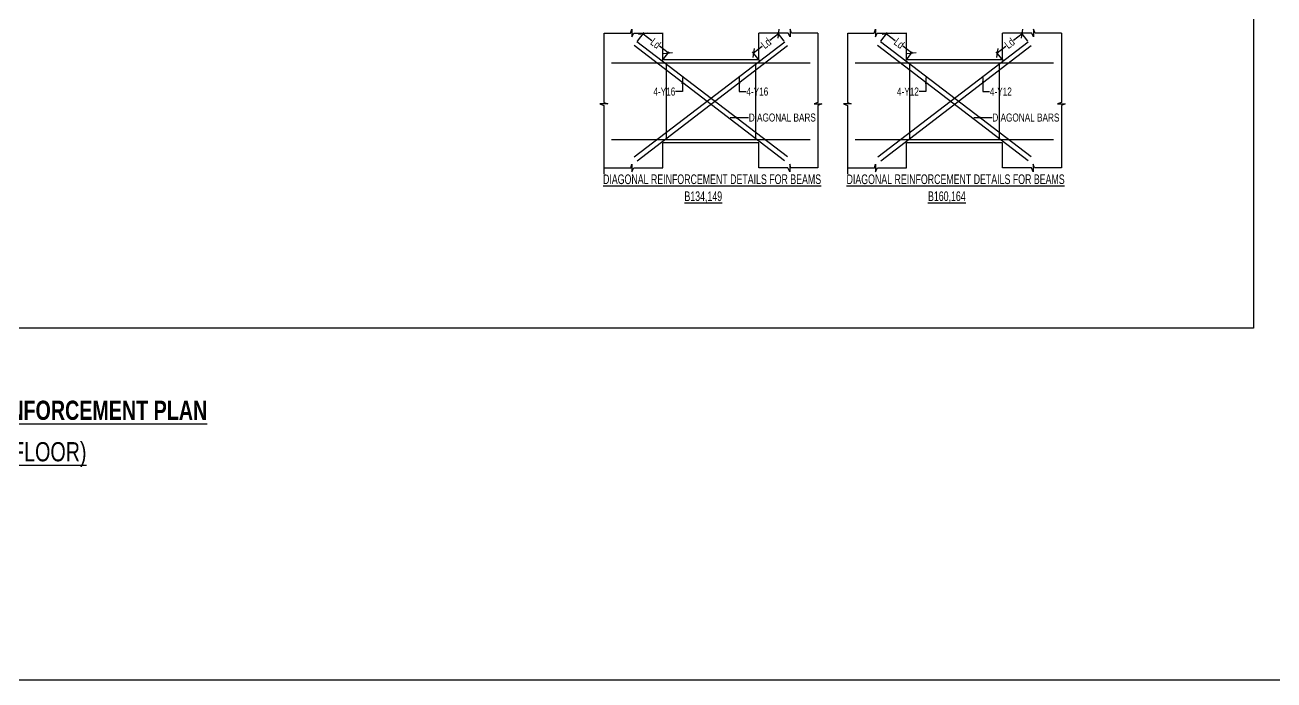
# Model space of a CAD drawing. Header units: millimetres. Extents: x 0 to 31744305, y -21599035 to 0.
# Drawn here: x 31660420 to 31679928, y -21270114 to -21259889 of the extents above; entities that cross this region are included whole.
import ezdxf

# ---------------------------------------------------------------- set-up
doc = ezdxf.new("R2010")
doc.units = ezdxf.units.MM
doc.header["$LTSCALE"] = 1000
doc.header["$MEASUREMENT"] = 0
doc.header["$PDMODE"] = 3
doc.linetypes.add('CONTINU', pattern=[0])
for name, color, linetype in [('-STR-BEAM', 7, 'CONTINU'), ('COL', 5, 'Continuous'), ('cut lines', 8, 'Continuous'), ('dim', 8, 'Continuous'), ('G-ANNO-TEXT', 231, 'Continuous'), ('rein', 3, 'Continuous'), ('rings', 252, 'Continuous'), ('S-BEAM', 7, 'Continuous'), ('SEC TEXT', 9, 'Continuous')]:
    doc.layers.add(name, color=color, linetype=linetype)
doc.styles.add('sd', font='ARIALN.TTF')
doc.styles.add('SOBHA', font='swisscl.ttf')
doc.styles.add('sobha.sed', font='swisscl.ttf')
doc.styles.add('Swis721 LtCn BT_2', font='swisscl.ttf', dxfattribs={"height": 244.9922958397534})
doc.dimstyles.new('S-50', dxfattribs={"dimscale": 50, "dimtxt": 2.5, "dimasz": 2, "dimexe": 0.5, "dimexo": 0.25, "dimgap": 0.25, "dimtad": 0, "dimdec": 0, "dimrnd": 0.0005, "dimzin": 0, "dimdsep": 46, "dimtxsty": 'sobha.sed', "dimblk": 'OBLIQUE', "dimcen": 0.09, "dimclrd": 8, "dimclre": 8, "dimclrt": 6, "dimadec": 0, "dimazin": 0, "dimtfac": 1, "dimtdec": 0, "dimtofl": 0, "dimtmove": 2, "dimatfit": 3, "dimfxl": 0.18, "dimtolj": 1, "dimtzin": 0, "dimlwd": -1, "dimlwe": -1, "dimarcsym": 0})

# ---------------------------------------------------------------- blocks, each defined once
blk = doc.blocks.new('_OBLIQUE')
at = {"color": 0, "linetype": 'ByBlock'}
blk.add_line((-0.5, -0.5), (0.5, 0.5), dxfattribs=at)
blk = doc.blocks.new('*D877')
at = {"layer": 'Defpoints', "color": 0, "transparency": 16777216}
for p in [(31672191.12852166, -21260025.90729056), (31672286.46278351, -21260150.51108339), (31671895.0406443, -21260449.98784783)]:
    blk.add_point(p, dxfattribs=at)
at = {"layer": 'dim', "color": 8, "transparency": 16777216}
for p, q in [((31672191.12852166, -21260025.90729056), (31672055.14562362, -21260129.94769666)), ((31672278.86719354, -21260140.58349493), (31672175.93734171, -21260006.05211361)), ((31671887.44505433, -21260440.06025935), (31671784.51520249, -21260305.52887804)), ((31671799.70638244, -21260325.38405499), (31671935.68928048, -21260221.34364888))]:
    blk.add_line(p, q, dxfattribs=at)
at = {"layer": 'dim', "color": 8, "transparency": 16777216, "xscale": 100, "yscale": 100, "zscale": 100}
for p, rotation in [((31672191.12852166, -21260025.90729056), 37.41957378879141), ((31671799.70638244, -21260325.38405499), 217.4195737887914)]:
    blk.add_blockref('_OBLIQUE', p, dxfattribs=dict(at, rotation=rotation))
at = {"layer": 'dim', "color": 6, "transparency": 16777216, "insert": (31671995.41745205, -21260175.64567277), "char_height": 125, "attachment_point": 5, "rotation": 37.41957378879141, "style": 'sobha.sed'}
blk.add_mtext('\\A1;Ld', dxfattribs=at)
blk = doc.blocks.new('*D878')
at = {"layer": 'Defpoints', "color": 0, "transparency": 16777216}
for p in [(31670073.57567349, -21260025.90729056), (31669978.24141164, -21260150.51108341), (31670369.66355087, -21260449.98784784)]:
    blk.add_point(p, dxfattribs=at)
at = {"layer": 'dim', "color": 8, "transparency": 16777216}
for p, q in [((31669985.83700161, -21260140.58349493), (31670088.76685343, -21260006.05211361)), ((31670073.57567349, -21260025.90729056), (31670209.55857154, -21260129.94769668)), ((31670464.99781271, -21260325.384055), (31670329.01491467, -21260221.34364889)), ((31670377.25914083, -21260440.06025936), (31670480.18899266, -21260305.52887804))]:
    blk.add_line(p, q, dxfattribs=at)
at = {"layer": 'dim', "color": 8, "transparency": 16777216, "xscale": 100, "yscale": 100, "zscale": 100}
for p, rotation in [((31670073.57567349, -21260025.90729056), 142.5804262117349), ((31670464.99781271, -21260325.384055), 322.5804262117349)]:
    blk.add_blockref('_OBLIQUE', p, dxfattribs=dict(at, rotation=rotation))
at = {"layer": 'dim', "color": 6, "transparency": 16777216, "insert": (31670269.28674311, -21260175.64567277), "char_height": 125, "attachment_point": 5, "rotation": 322.5804262117349, "style": 'sobha.sed'}
blk.add_mtext('\\A1;Ld', dxfattribs=at)
blk = doc.blocks.new('*D887')
at = {"layer": 'Defpoints', "color": 0, "transparency": 16777216}
for p in [(31675995.08887958, -21260025.90729056), (31676090.42314144, -21260150.51108339), (31675699.00100223, -21260449.98784784)]:
    blk.add_point(p, dxfattribs=at)
at = {"layer": 'dim', "color": 8, "transparency": 16777216}
for p, q in [((31675995.08887958, -21260025.90729056), (31675859.10598154, -21260129.94769666)), ((31676082.82755147, -21260140.58349491), (31675979.89769964, -21260006.0521136)), ((31675691.40541226, -21260440.06025936), (31675588.47556043, -21260305.52887804)), ((31675603.66674037, -21260325.38405499), (31675739.64963843, -21260221.34364888))]:
    blk.add_line(p, q, dxfattribs=at)
at = {"layer": 'dim', "color": 8, "transparency": 16777216, "xscale": 100, "yscale": 100, "zscale": 100}
for p, rotation in [((31675995.08887958, -21260025.90729056), 37.41957378879141), ((31675603.66674037, -21260325.38405499), 217.4195737887914)]:
    blk.add_blockref('_OBLIQUE', p, dxfattribs=dict(at, rotation=rotation))
at = {"layer": 'dim', "color": 6, "transparency": 16777216, "insert": (31675799.37780998, -21260175.64567277), "char_height": 125, "attachment_point": 5, "rotation": 37.41957378879141, "style": 'sobha.sed'}
blk.add_mtext('\\A1;Ld', dxfattribs=at)
blk = doc.blocks.new('*D888')
at = {"layer": 'Defpoints', "color": 0, "transparency": 16777216}
for p in [(31673877.53603142, -21260025.90729056), (31673782.20176957, -21260150.5110834), (31674173.62390879, -21260449.98784784)]:
    blk.add_point(p, dxfattribs=at)
at = {"layer": 'dim', "color": 8, "transparency": 16777216}
for p, q in [((31673789.79735954, -21260140.58349493), (31673892.72721136, -21260006.05211361)), ((31673877.53603142, -21260025.90729056), (31674013.51892948, -21260129.94769668)), ((31674268.95817064, -21260325.384055), (31674132.97527259, -21260221.34364889)), ((31674181.21949877, -21260440.06025936), (31674284.1493506, -21260305.52887804))]:
    blk.add_line(p, q, dxfattribs=at)
at = {"layer": 'dim', "color": 8, "transparency": 16777216, "xscale": 100, "yscale": 100, "zscale": 100}
for p, rotation in [((31673877.53603142, -21260025.90729056), 142.5804262117349), ((31674268.95817064, -21260325.384055), 322.5804262117349)]:
    blk.add_blockref('_OBLIQUE', p, dxfattribs=dict(at, rotation=rotation))
at = {"layer": 'dim', "color": 6, "transparency": 16777216, "insert": (31674073.24710103, -21260175.64567277), "char_height": 125, "attachment_point": 5, "rotation": 322.5804262117349, "style": 'sobha.sed'}
blk.add_mtext('\\A1;Ld', dxfattribs=at)

msp = doc.modelspace()

# ---------------------------------------------------------------- linework, layer by layer
at = {"layer": '-STR-BEAM', "elevation": 5.230624855e-07}
msp.add_lwpolyline([(31679606.42317934, -21264619.36507947), (31644306.42317935, -21264619.36507947), (31644306.42317935, -21235952.81274575), (31679606.42317934, -21235919.36507947)], close=True, dxfattribs=at)
at = {"color": 3}
msp.add_lwpolyline([(31597179.38899508, -21098118.02531259), (31744304.61152443, -21098118.02531259), (31744304.61152443, -21270114.35403682), (31597179.38899508, -21270114.35403682)], close=True, dxfattribs=at)
at = {"layer": 'COL', "linetype": 'Continuous', "ltscale": 10}
for p, q in [((31670382.43696187, -21260433.29274338), (31670382.43696187, -21260015.10333298)), ((31671882.26723328, -21260433.29274338), (31671882.26723328, -21260015.10333298)), ((31674186.39731981, -21260433.29274338), (31674186.39731981, -21260015.10333298)), ((31675686.22759121, -21260433.29274338), (31675686.22759121, -21260015.10333298)), ((31670382.43696187, -21262118.67638212), (31670382.43696187, -21261728.29274338)), ((31671882.26723328, -21262118.67638212), (31671882.26723328, -21261728.29274338)), ((31674186.39731981, -21262118.67638212), (31674186.39731981, -21261728.29274338)), ((31675686.22759121, -21262118.67638212), (31675686.22759121, -21261728.29274338))]:
    msp.add_line(p, q, dxfattribs=at)
at = {"layer": 'COL'}
for p, q in [((31671882.26723328, -21260433.29274338), (31671895.0406443, -21260449.98784783)), ((31675686.2275912, -21260433.29274338), (31675699.00100222, -21260449.98784783))]:
    msp.add_line(p, q, dxfattribs=at)
at = {"layer": 'cut lines', "linetype": 'Continuous', "ltscale": 10}
for p, q in [((31669461.34712728, -21260015.10333298), (31669461.34712728, -21261096.54749674)), ((31669466.00667592, -21260015.10333298), (31669877.52361415, -21260015.10333298)), ((31669877.52361415, -21260015.10333298), (31669899.82407418, -21259955.44373609)), ((31669899.82407418, -21259955.44373609), (31669899.82407418, -21260075.60855118)), ((31669899.82407418, -21260075.60855118), (31669928.73353402, -21260015.10333298)), ((31669928.73353402, -21260015.10333298), (31670387.09651051, -21260015.10333298)), ((31672340.63020976, -21260015.10333298), (31671882.26723328, -21260015.10333298)), ((31672369.53966962, -21260075.60855118), (31672340.63020976, -21260015.10333298)), ((31672391.84012963, -21260015.10333298), (31672369.53966962, -21259955.44373609)), ((31672369.53966962, -21259955.44373609), (31672369.53966962, -21260075.60855118)), ((31672803.35706787, -21260015.10333298), (31672391.84012963, -21260015.10333298)), ((31672803.35706787, -21260015.10333298), (31672803.35706787, -21261096.54749674)), ((31673265.30748522, -21260015.10333298), (31673265.30748522, -21261096.54749674)), ((31673269.96703387, -21260015.10333298), (31673681.48397209, -21260015.10333298)), ((31673681.48397209, -21260015.10333298), (31673703.78443211, -21259955.44373609)), ((31673703.78443211, -21259955.44373609), (31673703.78443211, -21260075.60855118)), ((31673703.78443211, -21260075.60855118), (31673732.69389197, -21260015.10333298)), ((31673732.69389197, -21260015.10333298), (31674191.05686845, -21260015.10333298)), ((31676144.59056769, -21260015.10333298), (31675686.22759121, -21260015.10333298)), ((31676173.50002755, -21260075.60855118), (31676144.59056769, -21260015.10333298)), ((31676195.80048756, -21260015.10333298), (31676173.50002755, -21259955.44373609)), ((31676173.50002755, -21259955.44373609), (31676173.50002755, -21260075.60855118)), ((31676607.31742579, -21260015.10333298), (31676195.80048756, -21260015.10333298)), ((31676607.31742579, -21260015.10333298), (31676607.31742579, -21261096.54749674)), ((31669461.34712728, -21261096.54749674), (31669521.00672417, -21261118.84795675)), ((31672803.35706787, -21261096.54749674), (31672743.69747099, -21261118.84795675)), ((31673265.30748522, -21261096.54749674), (31673324.96708211, -21261118.84795675)), ((31676607.31742579, -21261096.54749674), (31676547.65782891, -21261118.84795675)), ((31669521.00672417, -21261118.84795675), (31669400.84190909, -21261118.84795675)), ((31669400.84190909, -21261118.84795675), (31669461.34712728, -21261147.75741661)), ((31669461.34712728, -21261147.75741661), (31669461.34712728, -21262210.70097722)), ((31672743.69747099, -21261118.84795675), (31672863.86228607, -21261118.84795675)), ((31672863.86228607, -21261118.84795675), (31672803.35706787, -21261147.75741661)), ((31672803.35706787, -21261147.75741661), (31672803.35706787, -21262118.67638212)), ((31673324.96708211, -21261118.84795675), (31673204.80226702, -21261118.84795675)), ((31673204.80226702, -21261118.84795675), (31673265.30748522, -21261147.75741661)), ((31673265.30748522, -21261147.75741661), (31673265.30748522, -21262210.70097722)), ((31676547.65782891, -21261118.84795675), (31676667.822644, -21261118.84795675)), ((31676667.822644, -21261118.84795675), (31676607.31742579, -21261147.75741661)), ((31676607.31742579, -21261147.75741661), (31676607.31742579, -21262118.67638212)), ((31669882.80325405, -21262118.67638212), (31669900.33226261, -21262059.01678523)), ((31669900.33226261, -21262059.01678523), (31669900.33226261, -21262179.18160032)), ((31672381.90094112, -21262118.67638212), (31672364.37193254, -21262059.01678523)), ((31672364.37193254, -21262059.01678523), (31672364.37193254, -21262179.18160032)), ((31673686.76361197, -21262118.67638212), (31673704.29262054, -21262059.01678523)), ((31673704.29262054, -21262059.01678523), (31673704.29262054, -21262179.18160032)), ((31676185.86129905, -21262118.67638212), (31676168.33229047, -21262059.01678523)), ((31676168.33229047, -21262059.01678523), (31676168.33229047, -21262179.18160032)), ((31669461.34712728, -21262118.67638212), (31669882.80325405, -21262118.67638212)), ((31669900.33226261, -21262179.18160032), (31669929.2229899, -21262118.67638212)), ((31669929.2229899, -21262118.67638212), (31670382.43696187, -21262118.67638212)), ((31672335.48120524, -21262118.67638212), (31671882.26723328, -21262118.67638212)), ((31672364.37193254, -21262179.18160032), (31672335.48120524, -21262118.67638212)), ((31672803.35706787, -21262118.67638212), (31672381.90094112, -21262118.67638212)), ((31673265.30748522, -21262118.67638212), (31673686.76361197, -21262118.67638212)), ((31673704.29262054, -21262179.18160032), (31673733.18334784, -21262118.67638212)), ((31673733.18334784, -21262118.67638212), (31674186.39731981, -21262118.67638212)), ((31676139.44156319, -21262118.67638212), (31675686.22759121, -21262118.67638212)), ((31676168.33229047, -21262179.18160032), (31676139.44156319, -21262118.67638212)), ((31676607.31742579, -21262118.67638212), (31676185.86129905, -21262118.67638212))]:
    msp.add_line(p, q, dxfattribs=at)
at = {"layer": 'rein', "ltscale": 10}
for p, q in [((31672283.33035013, -21262008.56658901), (31669932.6678718, -21260210.07661426)), ((31669935.80030519, -21261949.00105814), (31672286.46278351, -21260150.5110834)), ((31672328.90388997, -21261949.00105814), (31669978.24141163, -21260150.5110834)), ((31669981.37384501, -21262008.56658901), (31672332.03632335, -21260210.07661426)), ((31676087.29070807, -21262008.56658901), (31673736.62822973, -21260210.07661426)), ((31673739.76066311, -21261949.00105814), (31676090.42314145, -21260150.5110834)), ((31676132.86424791, -21261949.00105814), (31673782.20176957, -21260150.5110834)), ((31673785.33420295, -21262008.56658901), (31676135.99668128, -21260210.07661426)), ((31672682.26723328, -21260483.29274337), (31669582.43696188, -21260483.29274337)), ((31676486.22759121, -21260483.29274337), (31673386.39731981, -21260483.29274337)), ((31669582.43696188, -21261678.29274338), (31672682.26723328, -21261678.29274338)), ((31673386.39731981, -21261678.29274338), (31676486.22759121, -21261678.29274338))]:
    msp.add_line(p, q, dxfattribs=at)
at = {"layer": 'rings', "color": 250, "ltscale": 10}
for p, q in [((31670432.43696188, -21260475.29274337), (31670432.43696188, -21261686.29274337)), ((31671832.26723328, -21260475.29274337), (31671832.26723328, -21261686.29274337)), ((31674236.39731981, -21260475.29274337), (31674236.39731981, -21261686.29274337)), ((31675636.22759121, -21260475.29274337), (31675636.22759121, -21261686.29274337))]:
    msp.add_line(p, q, dxfattribs=at)
at = {"layer": 'S-BEAM'}
for p, q in [((31671882.26723328, -21260433.29274338), (31670382.43696187, -21260433.29274338)), ((31675686.2275912, -21260433.29274338), (31674186.39731981, -21260433.29274338)), ((31671882.26723328, -21261728.29274338), (31670382.43696187, -21261728.29274338)), ((31675686.2275912, -21261728.29274338), (31674186.39731981, -21261728.29274338))]:
    msp.add_line(p, q, dxfattribs=at)

# ---------------------------------------------------------------- texts
at = {"layer": 'dim', "color": 6, "char_height": 125, "style": 'SOBHA'}
for s, insert, attachment_point in [('\\A1;4-Y16', (31670577.36617594, -21260865.18508514), 3), ('\\A1;4-Y16', (31671687.33801921, -21260865.18508514), 1), ('\\A1;4-Y12', (31674381.32653388, -21260865.18508514), 3), ('\\A1;4-Y12', (31675491.29837714, -21260865.18508514), 1), ('\\A1;DIAGONAL BARS', (31671725.38943209, -21261270.75201883), 1), ('\\A1;DIAGONAL BARS', (31675529.34979003, -21261270.75201883), 1)]:
    msp.add_mtext(s, dxfattribs=dict(at, insert=insert, attachment_point=attachment_point))
at = {"layer": 'G-ANNO-TEXT', "color": 6, "insert": (31658586.63922451, -21265753.17998707), "char_height": 300, "width": 6923.659502614289, "attachment_point": 1, "line_spacing_factor": 0.9718478586403112, "style": 'Swis721 LtCn BT_2'}
msp.add_mtext('{\\fSwis721 LtCn BT|b1|i0|c0|p34;\\L BEAM REINFORCEMENT PLAN }', dxfattribs=at)
at = {"layer": 'SEC TEXT', "color": 1, "linetype": 'ByBlock', "style": 'sd', "width": 0.8}
for s, p in [('%%UDIAGONAL REINFORCEMENT DETAILS FOR BEAMS', (31669448.42513641, -21262371.97014686)), ('%%UDIAGONAL REINFORCEMENT DETAILS FOR BEAMS', (31673252.38549436, -21262371.97014686)), ('%%UB134,149', (31670720.03552707, -21262636.97014687)), ('%%UB160,164', (31674523.995885, -21262636.97014687))]:
    msp.add_text(s, height=150, rotation=0.010721049181468, dxfattribs=at).set_placement(p)

# ---------------------------------------------------------------- dimensions: what is measured, and where the dimension line sits
at = {"layer": 'dim'}
for p1, p2, distance, picture, middle in [((31670369.66355087, -21260449.98784783), (31669978.24141163, -21260150.5110834), -156.89081131556202, '*D878', (31670269.28674311, -21260175.64567277)), ((31671895.0406443, -21260449.98784783), (31672286.46278351, -21260150.5110834), 156.89081131103472, '*D877', (31671995.41745205, -21260175.64567277)), ((31674173.62390879, -21260449.98784783), (31673782.20176957, -21260150.5110834), -156.89081130877102, '*D888', (31674073.24710103, -21260175.64567277)), ((31675699.00100222, -21260449.98784783), (31676090.42314145, -21260150.5110834), 156.89081132008934, '*D887', (31675799.37780998, -21260175.64567277))]:
    dim = msp.add_aligned_dim(p1=p1, p2=p2, distance=distance, text='Ld', dimstyle='S-50', dxfattribs=at)
    dim.commit()
    dim.dimension.update_dxf_attribs({"geometry": picture, "text_midpoint": middle})

# ---------------------------------------------------------------- leaders
at = {"layer": 'dim', "annotation_type": 0, "has_hookline": 1, "hookline_direction": 1, "horizontal_direction": (1, 1.8429e-12, 0)}
for points, text_width in [([(31670688.75431382, -21260710.67867775), (31670688.75431382, -21260927.68508514), (31670582.36617594, -21260927.68508514)], 355.2588466579293), ([(31674492.71467174, -21260710.67867775), (31674492.71467174, -21260927.68508514), (31674386.32653388, -21260927.68508514)], 354.7673656618612)]:
    msp.add_leader(points, dimstyle='S-50', override={"dimgap": 0.1, "dimtad": 0}, dxfattribs=dict(at, text_width=text_width))
at = {"layer": 'dim', "annotation_type": 0, "has_hookline": 1, "hookline_direction": 1}
for points, text_width in [([(31671575.94988135, -21260710.67867775), (31671575.94988135, -21260927.68508514), (31671682.33801921, -21260927.68508514)], 355.2588466579293), ([(31675379.91023927, -21260710.67867775), (31675379.91023927, -21260927.68508514), (31675486.29837714, -21260927.68508514)], 354.7673656618612), ([(31671434.93550491, -21261333.25201883), (31671720.38943211, -21261333.25201883)], 1006.962647444299), ([(31675238.89586284, -21261333.25201883), (31675524.34979003, -21261333.25201883)], 1006.962647444299)]:
    msp.add_leader(points, dimstyle='S-50', override={"dimgap": 0.1, "dimtad": 0}, dxfattribs=dict(at, text_width=text_width))

# ---------------------------------------------------------------- next in the draw order: texts
at = {"layer": 'G-ANNO-TEXT', "color": 6, "insert": (31656610.90829429, -21266400.82870196), "char_height": 300, "width": 9020.447052430362, "attachment_point": 1, "line_spacing_factor": 0.9718478586403112, "style": 'Swis721 LtCn BT_2', "bg_fill": 2}
msp.add_mtext('{\\L                                   (9th FLOOR)}', dxfattribs=at)

doc.saveas('drawing.dxf')
